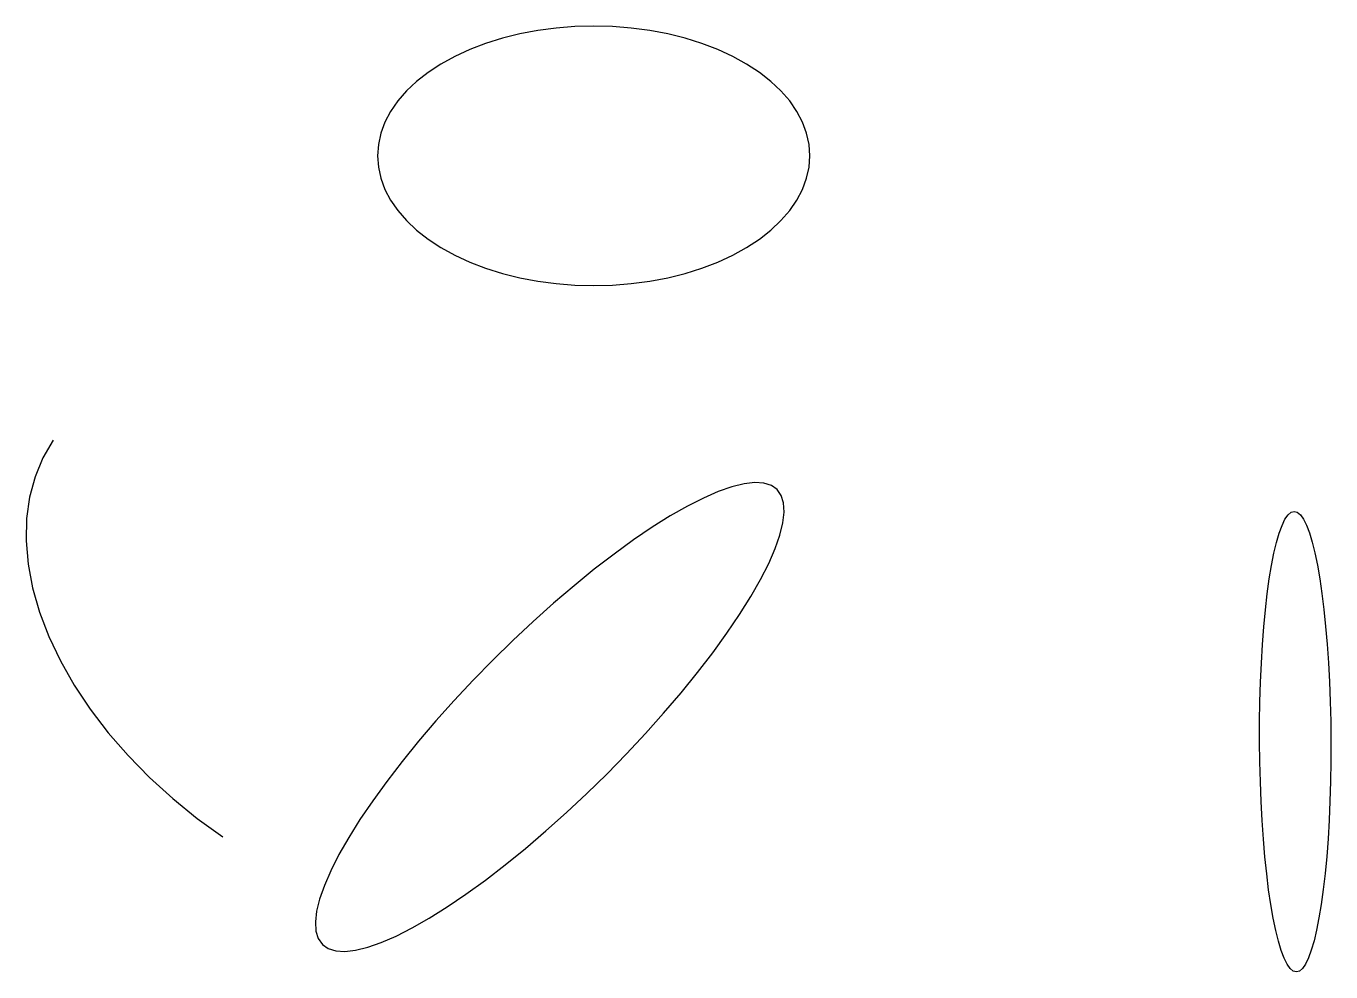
# Model space of a CAD drawing. Extents: x -31 to 270, y 11 to 230.
import ezdxf

# ---------------------------------------------------------------- set-up
doc = ezdxf.new("R2010")
doc.units = 0
doc.layers.add('EllipseLayer', color=7, linetype='CONTINUOUS')

msp = doc.modelspace()

# ---------------------------------------------------------------- linework, layer by layer
at = {"layer": 'EllipseLayer'}
for points in [[(150, 200), (149.809735, 202.614672), (149.240388, 205.209445), (148.296291, 207.764571), (146.984631, 210.260604), (145.315389, 212.678548), (143.30127, 215), (140.957602, 217.207293), (138.302222, 219.283628), (135.355339, 221.213203), (132.13938, 222.981333), (128.678822, 224.574561), (125, 225.980762), (121.130913, 227.189234), (117.101007, 228.190779), (112.940952, 228.977775), (108.682409, 229.544233), (104.357787, 229.885841), (100, 230), (95.642213, 229.885841), (91.317591, 229.544233), (87.059048, 228.977775), (82.898993, 228.190779), (78.869087, 227.189234), (75, 225.980762), (71.321178, 224.574561), (67.86062, 222.981333), (64.644661, 221.213203), (61.697778, 219.283628), (59.042398, 217.207293), (56.69873, 215), (54.684611, 212.678548), (53.015369, 210.260604), (51.703709, 207.764571), (50.759612, 205.209445), (50.190265, 202.614672), (50, 200), (50.190265, 197.385328), (50.759612, 194.790555), (51.703709, 192.235429), (53.015369, 189.739396), (54.684611, 187.321452), (56.69873, 185), (59.042398, 182.792707), (61.697778, 180.716372), (64.644661, 178.786797), (67.86062, 177.018667), (71.321178, 175.425439), (75, 174.019238), (78.869087, 172.810766), (82.898993, 171.809221), (87.059048, 171.022225), (91.317591, 170.455767), (95.642213, 170.114159), (100, 170), (104.357787, 170.114159), (108.682409, 170.455767), (112.940952, 171.022225), (117.101007, 171.809221), (121.130913, 172.810766), (125, 174.019238), (128.678822, 175.425439), (132.13938, 177.018667), (135.355339, 178.786797), (138.302222, 180.716372), (140.957602, 182.792707), (143.30127, 185), (145.315389, 187.321452), (146.984631, 189.739396), (148.296291, 192.235429), (149.240388, 194.790555), (149.809735, 197.385328)], [(142.431081, 122.793874), (141.082621, 123.742006), (139.344097, 124.282594), (137.228738, 124.411525), (134.752645, 124.127816), (131.934662, 123.433628), (128.796235, 122.334243), (125.36125, 120.838029), (121.655848, 118.956372), (117.708232, 116.703593), (113.548443, 114.096837), (109.208141, 111.155944), (104.720358, 107.903294), (100.119249, 104.363643), (95.43983, 100.563929), (90.717716, 96.533071), (85.988844, 92.301746), (81.289204, 87.902157), (76.654562, 83.367787), (72.120192, 78.733145), (67.720603, 74.033505), (63.489278, 69.304633), (59.45842, 64.582519), (55.658706, 59.9031), (52.119055, 55.301991), (48.866405, 50.814208), (45.925512, 46.473906), (43.318756, 42.314117), (41.065977, 38.366501), (39.18432, 34.6611), (37.688106, 31.226114), (36.588721, 28.087687), (35.894533, 25.269704), (35.610825, 22.793611), (35.739755, 20.678252), (36.280343, 18.939728), (37.228475, 17.591268), (38.576935, 16.643136), (40.31546, 16.102548), (42.430818, 15.973617), (44.906911, 16.257326), (47.724895, 16.951514), (50.863322, 18.050898), (54.298307, 19.547113), (58.003708, 21.42877), (61.951325, 23.681548), (66.111113, 26.288304), (70.451415, 29.229198), (74.939198, 32.481848), (79.540308, 36.021499), (84.219726, 39.821213), (88.941841, 43.852071), (93.670713, 48.083396), (98.370353, 52.482985), (103.004994, 57.017355), (107.539364, 61.651996), (111.938953, 66.351636), (116.170278, 71.080509), (120.201136, 75.802623), (124.00085, 80.482041), (127.540501, 85.083151), (130.793151, 89.570934), (133.734045, 93.911236), (136.340801, 98.071024), (138.593579, 102.018641), (140.475236, 105.724042), (141.971451, 109.159027), (143.070835, 112.297454), (143.765024, 115.115438), (144.048732, 117.591531), (143.919801, 119.706889), (143.379213, 121.445414)], [(262, 117.75), (262.719459, 117.550741), (263.435345, 116.947734), (264.14221, 115.945568), (264.834674, 114.55187), (265.507467, 112.777247), (266.155469, 110.635205), (266.773747, 108.142046), (267.357598, 105.316745), (267.902576, 102.180804), (268.404535, 98.758089), (268.859654, 95.07465), (269.26447, 91.158519), (269.615901, 87.0395), (269.911274, 82.748942), (270.148339, 78.319499), (270.325294, 73.784881), (270.44079, 69.1796), (270.49395, 64.538704), (270.484368, 59.897513), (270.412118, 55.291351), (270.277749, 50.755271), (270.082284, 46.323797), (269.82721, 42.030655), (269.51447, 37.908519), (269.146442, 33.988759), (268.725929, 30.301209), (268.256129, 26.873932), (267.74062, 23.733012), (267.183323, 20.902353), (266.588481, 18.403499), (265.960621, 16.255467), (265.30452, 14.474605), (264.625173, 13.074467), (263.927749, 12.065708), (263.217556, 11.456006), (262.5, 11.25), (261.780541, 11.449259), (261.064655, 12.052266), (260.35779, 13.054432), (259.665326, 14.44813), (258.992533, 16.222753), (258.344531, 18.364795), (257.726253, 20.857954), (257.142402, 23.683255), (256.597424, 26.819196), (256.095465, 30.241911), (255.640346, 33.92535), (255.23553, 37.841481), (254.884099, 41.9605), (254.588726, 46.251058), (254.351661, 50.680501), (254.174706, 55.215119), (254.05921, 59.8204), (254.00605, 64.461296), (254.015632, 69.102487), (254.087882, 73.708649), (254.222251, 78.244729), (254.417716, 82.676203), (254.67279, 86.969345), (254.98553, 91.091481), (255.353558, 95.011241), (255.774071, 98.698791), (256.243871, 102.126068), (256.75938, 105.266988), (257.316677, 108.097647), (257.911519, 110.596501), (258.539379, 112.744533), (259.19548, 114.525395), (259.874827, 115.925533), (260.572251, 116.934292), (261.282444, 117.543994)]]:
    msp.add_lwpolyline(points, close=True, dxfattribs=at)
msp.add_lwpolyline([(-25.020575, 134.244355), (-27.39249, 130.165308), (-29.217259, 125.75965), (-30.480995, 121.060909), (-31.174081, 116.104848), (-31.291241, 110.929183), (-30.831584, 105.573306), (-29.798609, 100.077977), (-28.200176, 94.485019), (-26.04845, 88.836999), (-23.359809, 83.176901), (-20.154713, 77.547801), (-16.457556, 71.992541), (-12.296475, 66.553399), (-7.703139, 61.271771), (-2.712505, 56.187853), (2.637444, 51.340337), (8.305993, 46.766115), (14.25, 42.5)], dxfattribs=at)

doc.saveas('drawing.dxf')
